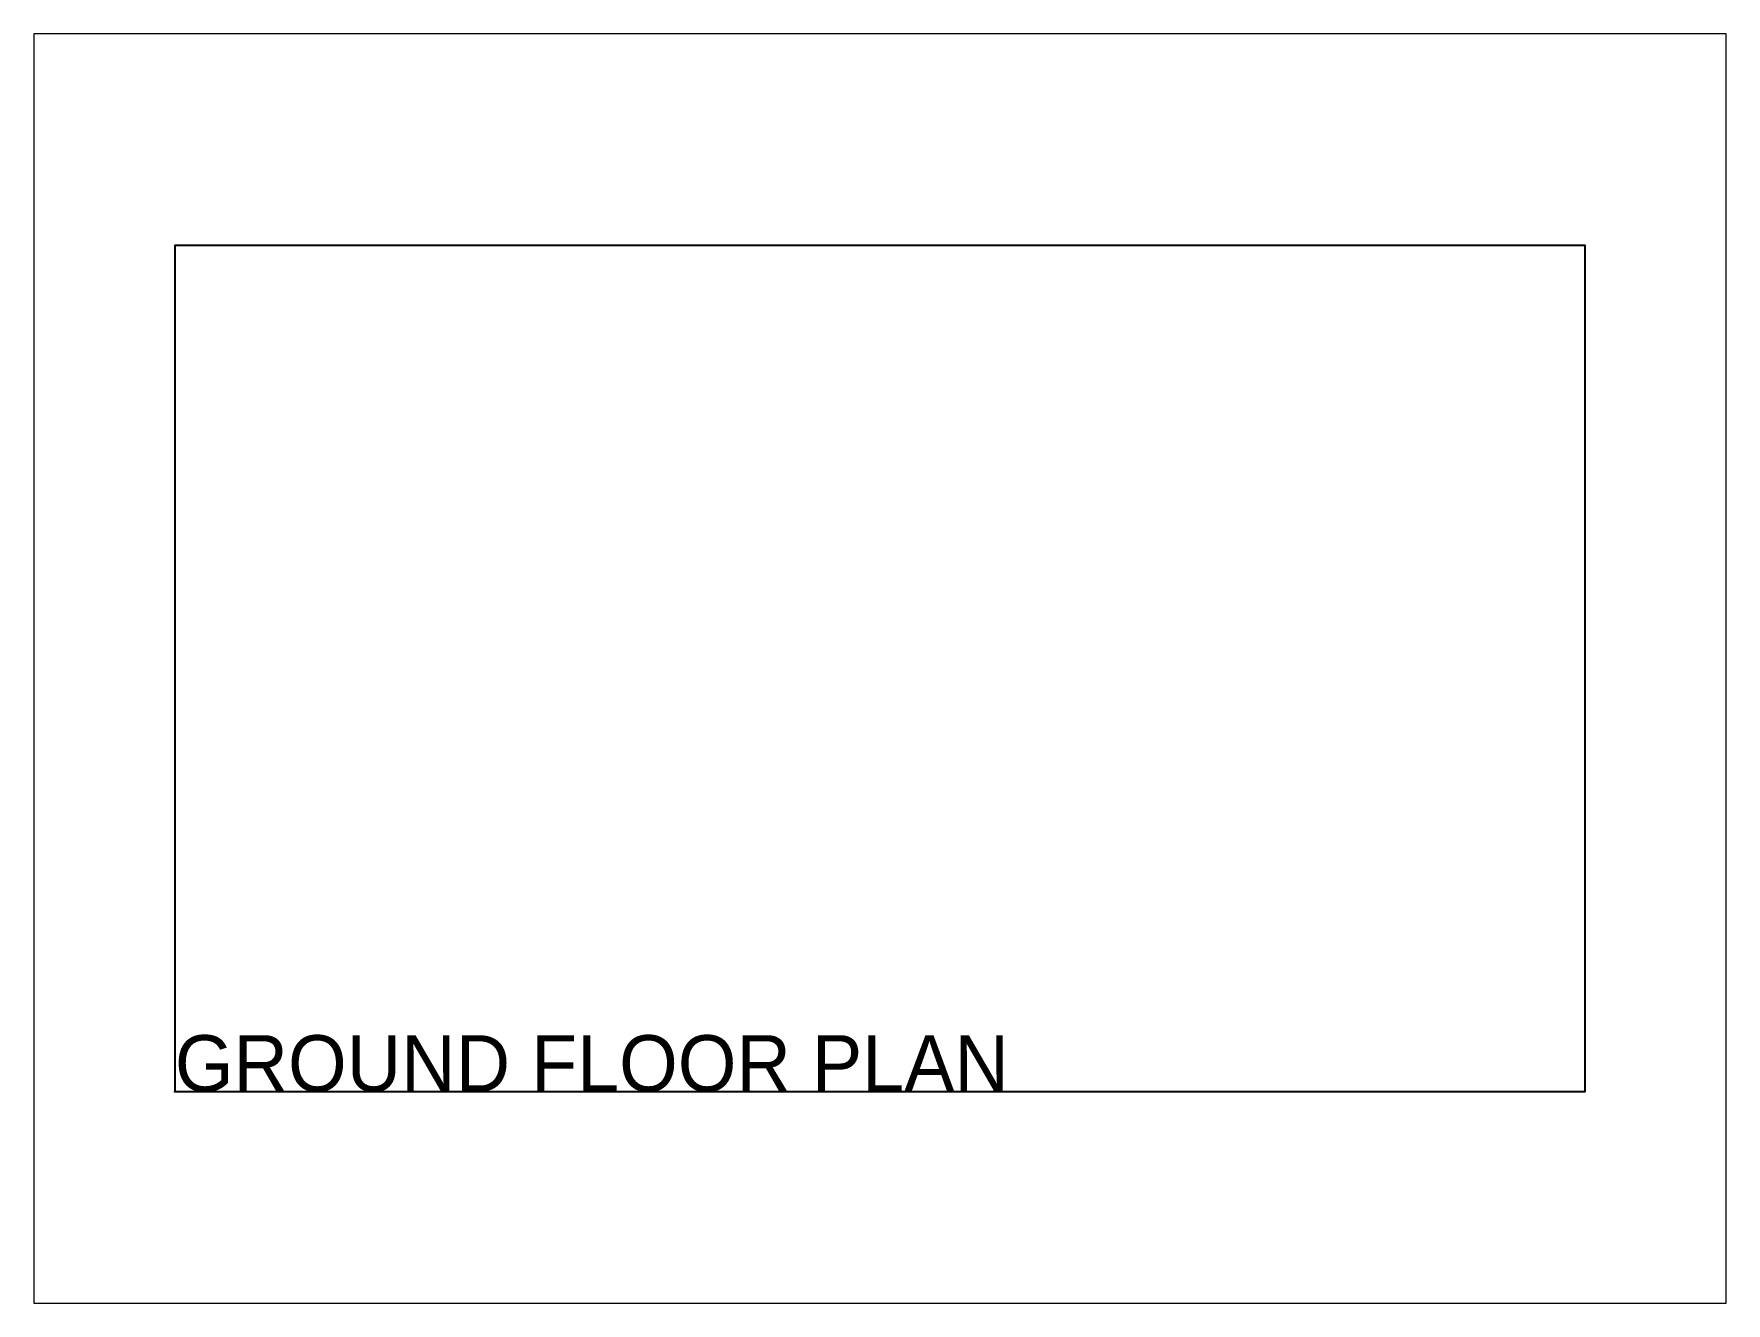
# Paper-space layout 'KEY PLAN' of a CAD drawing. Header units: millimetres. Extents: x 20 to 180, y 40 to 160.
# The model-space entities are those that its viewports show. They can reach past a viewport. Long polylines and large blocks are cut down to what shows.
import ezdxf

# ---------------------------------------------------------------- set-up
doc = ezdxf.new("R2010")
doc.units = ezdxf.units.MM
doc.layers.add('SLAB', color=3, linetype='Continuous')
doc.layers.add('TITLE', color=7, linetype='Continuous')

msp = doc.modelspace()

# ---------------------------------------------------------------- linework, layer by layer
at = {"layer": 'SLAB'}
msp.add_lwpolyline([(0, 0), (10000, 0), (10000, 6000), (0, 6000)], close=True, dxfattribs=at)
msp.add_point((0, 0), dxfattribs=at)

# ---------------------------------------------------------------- texts
at = {"layer": 'TITLE'}
msp.add_text('GROUND FLOOR PLAN', height=400, dxfattribs=at).set_placement((0, 0))

psp = doc.layouts.new('KEY PLAN')

# ---------------------------------------------------------------- viewports
at = {"layer": 'VIEWPORTS'}
psp.add_viewport(center=(100, 100), size=(160, 120), view_center_point=(5000, 3000), view_height=9000, dxfattribs=at)

doc.saveas('drawing.dxf')
